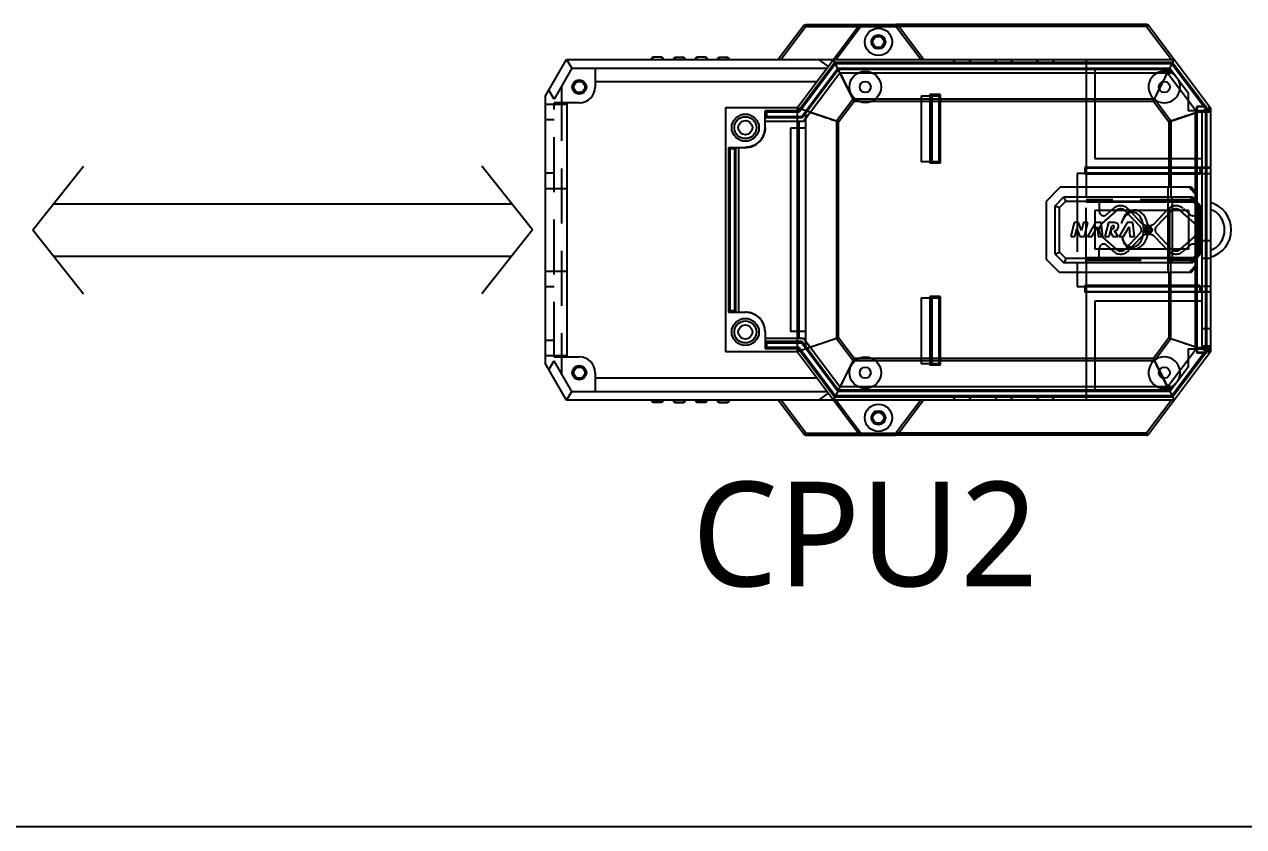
# Model space of a CAD drawing. Header units: millimetres. Extents: x -86 to 11742, y 5229 to 11464.
# Drawn here: x 1161.93 to 1189.65, y 5477.22 to 5495.48 of the extents above; entities that cross this region are included whole.
import ezdxf
from ezdxf.enums import TextEntityAlignment as Align

# ---------------------------------------------------------------- set-up
doc = ezdxf.new("R2010")
doc.units = ezdxf.units.MM
doc.header["$LTSCALE"] = 5
doc.linetypes.add('DASHED', pattern=[0.75, 0.5, -0.25])
doc.linetypes.add('HIDDEN', pattern=[0.375, 0.25, -0.125])
doc.layers.get('0').update_dxf_attribs({"linetype": 'CONTINUOUS'})
doc.layers.add('AUTO', color=7, linetype='CONTINUOUS')
doc.layers.add('DEFAULT_2', color=8, linetype='HIDDEN')
doc.styles.add('QQ', font='MALGUN.TTF.TTF')

msp = doc.modelspace()

# ---------------------------------------------------------------- linework, layer by layer
at = {"color": 7, "linetype": 'Continuous'}
for p, q in [((1179.656, 5495.458), (1179.071, 5494.678)), ((1179.696, 5495.428), (1179.134, 5494.678)), ((1179.656, 5495.458), (1179.696, 5495.478)), ((1179.656, 5495.458), (1179.696, 5495.428)), ((1179.696, 5495.478), (1181.745, 5495.478)), ((1179.696, 5495.428), (1179.696, 5495.478)), ((1179.696, 5495.428), (1181.745, 5495.428)), ((1181.745, 5495.478), (1181.785, 5495.458)), ((1181.745, 5495.478), (1181.745, 5495.428)), ((1181.745, 5495.428), (1181.785, 5495.458)), ((1182.308, 5494.678), (1181.745, 5495.428)), ((1182.37, 5494.678), (1181.785, 5495.458)), ((1173.771, 5493.834), (1174.258, 5494.678)), ((1174.258, 5494.678), (1182.37, 5494.678)), ((1174.258, 5494.678), (1174.374, 5494.478)), ((1176.221, 5494.729), (1176.171, 5494.679)), ((1176.421, 5494.729), (1176.221, 5494.729)), ((1176.221, 5494.679), (1176.221, 5494.729)), ((1176.471, 5494.679), (1176.421, 5494.729)), ((1176.421, 5494.729), (1176.421, 5494.679)), ((1176.671, 5494.679), (1176.721, 5494.729)), ((1176.721, 5494.729), (1176.721, 5494.678)), ((1176.721, 5494.729), (1176.921, 5494.729)), ((1176.921, 5494.729), (1176.971, 5494.679)), ((1176.921, 5494.678), (1176.921, 5494.729)), ((1177.221, 5494.729), (1177.171, 5494.679)), ((1177.221, 5494.679), (1177.221, 5494.729)), ((1177.421, 5494.729), (1177.221, 5494.729)), ((1177.471, 5494.679), (1177.421, 5494.729)), ((1177.421, 5494.729), (1177.421, 5494.679)), ((1177.671, 5494.679), (1177.721, 5494.729)), ((1177.721, 5494.729), (1177.921, 5494.729)), ((1177.721, 5494.729), (1177.721, 5494.678)), ((1177.921, 5494.729), (1177.971, 5494.679)), ((1177.921, 5494.678), (1177.921, 5494.729)), ((1179.988, 5494.678), (1180.201, 5494.518)), ((1174.374, 5494.478), (1173.971, 5493.78)), ((1174.374, 5494.478), (1180.171, 5494.478)), ((1179.496, 5493.578), (1180.201, 5494.518)), ((1173.971, 5493.78), (1173.856, 5493.98)), ((1174.906, 5494.178), (1179.946, 5494.178)), ((1174.906, 5494.178), (1174.906, 5494.053)), ((1173.771, 5493.834), (1173.771, 5487.773)), ((1174.271, 5487.913), (1174.271, 5493.693)), ((1174.546, 5493.693), (1174.271, 5493.693)), ((1179.496, 5493.578), (1179.496, 5488.029)), ((1185.867, 5492.088), (1185.867, 5491.553)), ((1186.067, 5492.088), (1185.867, 5492.088)), ((1188.897, 5492.203), (1186.067, 5492.203)), ((1186.067, 5492.203), (1186.067, 5491.553)), ((1188.897, 5492.203), (1188.897, 5489.403)), ((1185.362, 5491.353), (1185.562, 5491.553)), ((1185.562, 5491.553), (1188.489, 5491.553)), ((1185.604, 5491.453), (1185.562, 5491.553)), ((1188.007, 5491.553), (1188.029, 5491.453)), ((1188.489, 5491.553), (1188.67, 5491.353)), ((1188.489, 5491.553), (1188.494, 5491.453)), ((1188.597, 5491.488), (1188.548, 5491.488)), ((1188.597, 5491.433), (1188.597, 5491.488)), ((1185.362, 5490.253), (1185.362, 5491.353)), ((1185.362, 5491.353), (1185.462, 5491.312)), ((1185.462, 5491.312), (1185.604, 5491.453)), ((1185.462, 5490.295), (1185.462, 5491.312)), ((1185.604, 5491.453), (1188.494, 5491.453)), ((1188.029, 5490.153), (1188.029, 5491.453)), ((1188.494, 5491.453), (1188.622, 5491.312)), ((1188.622, 5491.312), (1188.67, 5491.353)), ((1188.622, 5490.295), (1188.622, 5491.312)), ((1188.67, 5490.253), (1188.67, 5491.353)), ((1185.795, 5490.968), (1185.722, 5490.653)), ((1185.899, 5490.968), (1185.795, 5490.968)), ((1185.967, 5490.789), (1185.899, 5490.968)), ((1186.007, 5490.968), (1185.967, 5490.789)), ((1186.108, 5490.968), (1186.007, 5490.968)), ((1186.035, 5490.653), (1186.108, 5490.968)), ((1186.282, 5490.968), (1186.1, 5490.653)), ((1186.41, 5490.968), (1186.282, 5490.968)), ((1186.448, 5490.653), (1186.41, 5490.968)), ((1186.579, 5490.968), (1186.497, 5490.653)), ((1186.712, 5490.968), (1186.579, 5490.968)), ((1187.003, 5490.968), (1186.818, 5490.653)), ((1187.131, 5490.968), (1187.003, 5490.968)), ((1187.17, 5490.653), (1187.131, 5490.968)), ((1185.722, 5490.653), (1185.814, 5490.653)), ((1185.814, 5490.653), (1185.858, 5490.832)), ((1185.858, 5490.832), (1185.923, 5490.653)), ((1185.923, 5490.653), (1186.035, 5490.653)), ((1186.1, 5490.653), (1186.201, 5490.653)), ((1186.201, 5490.653), (1186.326, 5490.873)), ((1186.326, 5490.873), (1186.345, 5490.653)), ((1186.345, 5490.653), (1186.448, 5490.653)), ((1186.497, 5490.653), (1186.595, 5490.653)), ((1186.595, 5490.653), (1186.655, 5490.895)), ((1186.644, 5490.832), (1186.625, 5490.753)), ((1186.625, 5490.753), (1186.677, 5490.653)), ((1186.677, 5490.653), (1186.797, 5490.653)), ((1186.797, 5490.653), (1186.712, 5490.781)), ((1186.818, 5490.653), (1186.919, 5490.653)), ((1186.919, 5490.653), (1187.047, 5490.873)), ((1187.047, 5490.873), (1187.066, 5490.653)), ((1187.066, 5490.653), (1187.17, 5490.653)), ((1185.362, 5490.253), (1185.462, 5490.295)), ((1185.362, 5490.253), (1185.562, 5490.053)), ((1185.462, 5490.295), (1185.604, 5490.153)), ((1185.604, 5490.153), (1185.562, 5490.053)), ((1188.494, 5490.153), (1185.604, 5490.153)), ((1188.007, 5490.053), (1188.029, 5490.153)), ((1188.489, 5490.053), (1188.67, 5490.253)), ((1188.489, 5490.053), (1188.494, 5490.153)), ((1188.494, 5490.153), (1188.622, 5490.295)), ((1188.543, 5490.113), (1188.597, 5490.113)), ((1188.597, 5490.113), (1188.597, 5490.173)), ((1188.67, 5490.253), (1188.622, 5490.295)), ((1188.489, 5490.053), (1185.562, 5490.053)), ((1185.867, 5490.053), (1185.867, 5489.513)), ((1186.067, 5490.053), (1186.067, 5489.403)), ((1185.867, 5489.513), (1186.067, 5489.513)), ((1186.067, 5489.403), (1188.897, 5489.403)), ((1174.271, 5487.913), (1174.546, 5487.913)), ((1180.201, 5487.088), (1179.496, 5488.029)), ((1174.258, 5486.928), (1173.771, 5487.773)), ((1173.856, 5487.626), (1173.971, 5487.826)), ((1174.374, 5487.128), (1173.971, 5487.826)), ((1174.906, 5487.553), (1174.906, 5487.428)), ((1179.946, 5487.428), (1174.906, 5487.428)), ((1174.258, 5486.928), (1174.374, 5487.128)), ((1174.374, 5487.128), (1180.171, 5487.128)), ((1180.201, 5487.088), (1179.988, 5486.928)), ((1182.37, 5486.928), (1174.258, 5486.928)), ((1176.221, 5486.878), (1176.171, 5486.928)), ((1176.221, 5486.928), (1176.221, 5486.878)), ((1176.421, 5486.878), (1176.221, 5486.878)), ((1176.472, 5486.928), (1176.421, 5486.878)), ((1176.421, 5486.878), (1176.421, 5486.928)), ((1176.671, 5486.928), (1176.721, 5486.878)), ((1176.721, 5486.878), (1176.721, 5486.928)), ((1176.721, 5486.878), (1176.921, 5486.878)), ((1176.921, 5486.878), (1176.971, 5486.928)), ((1176.921, 5486.928), (1176.921, 5486.878)), ((1177.221, 5486.878), (1177.171, 5486.928)), ((1177.221, 5486.928), (1177.221, 5486.878)), ((1177.421, 5486.878), (1177.221, 5486.878)), ((1177.472, 5486.928), (1177.421, 5486.878)), ((1177.421, 5486.878), (1177.421, 5486.928)), ((1177.671, 5486.928), (1177.721, 5486.878)), ((1177.721, 5486.878), (1177.721, 5486.928)), ((1177.721, 5486.878), (1177.921, 5486.878)), ((1177.921, 5486.878), (1177.971, 5486.928)), ((1177.921, 5486.928), (1177.921, 5486.878)), ((1179.656, 5486.148), (1179.071, 5486.928)), ((1179.696, 5486.178), (1179.134, 5486.928)), ((1182.308, 5486.928), (1181.745, 5486.178)), ((1182.37, 5486.928), (1181.785, 5486.148)), ((1179.656, 5486.148), (1179.696, 5486.178)), ((1179.656, 5486.148), (1179.696, 5486.128)), ((1179.696, 5486.178), (1181.745, 5486.178)), ((1179.696, 5486.178), (1179.696, 5486.128)), ((1179.696, 5486.128), (1181.745, 5486.128)), ((1181.745, 5486.128), (1181.745, 5486.178)), ((1181.745, 5486.178), (1181.785, 5486.148)), ((1181.745, 5486.128), (1181.785, 5486.148))]:
    msp.add_line(p, q, dxfattribs=at)
at = {"color": 6, "linetype": 'Continuous'}
for p, q in [((1180.201, 5494.518), (1180.906, 5495.458)), ((1180.946, 5495.428), (1180.384, 5494.678)), ((1180.946, 5495.478), (1180.906, 5495.458)), ((1180.906, 5495.458), (1180.946, 5495.428)), ((1180.946, 5495.478), (1180.946, 5495.428)), ((1187.445, 5495.478), (1181.745, 5495.478)), ((1187.445, 5495.428), (1181.745, 5495.428)), ((1187.485, 5495.458), (1187.445, 5495.478)), ((1187.445, 5495.478), (1187.445, 5495.428)), ((1187.485, 5495.458), (1187.445, 5495.428)), ((1187.445, 5495.428), (1188.008, 5494.678)), ((1187.485, 5495.458), (1188.896, 5493.578)), ((1180.356, 5494.608), (1179.531, 5493.508)), ((1180.371, 5494.578), (1179.546, 5493.478)), ((1180.771, 5493.778), (1180.321, 5494.678)), ((1188.035, 5494.608), (1180.356, 5494.608)), ((1188.02, 5494.578), (1180.371, 5494.578)), ((1182.37, 5494.678), (1188.07, 5494.678)), ((1183.03, 5494.678), (1183.1, 5494.608)), ((1183.464, 5494.678), (1183.394, 5494.608)), ((1183.979, 5494.678), (1184.049, 5494.608)), ((1184.342, 5494.608), (1184.412, 5494.678)), ((1184.928, 5494.678), (1184.998, 5494.608)), ((1185.291, 5494.608), (1185.361, 5494.678)), ((1186.067, 5494.678), (1186.067, 5492.203)), ((1187.62, 5493.778), (1188.07, 5494.678)), ((1188.02, 5494.578), (1188.796, 5493.544)), ((1188.035, 5494.608), (1188.826, 5493.554)), ((1179.596, 5493.378), (1180.421, 5494.478)), ((1180.436, 5494.448), (1179.611, 5493.348)), ((1179.646, 5493.278), (1180.471, 5494.378)), ((1180.421, 5494.478), (1187.97, 5494.478)), ((1187.955, 5494.448), (1180.436, 5494.448)), ((1180.471, 5494.378), (1188.008, 5494.378)), ((1186.267, 5494.478), (1186.267, 5492.423)), ((1187.92, 5494.378), (1188.596, 5493.478)), ((1187.955, 5494.448), (1188.008, 5494.378)), ((1187.97, 5494.478), (1188.386, 5493.924)), ((1180.771, 5493.778), (1180.396, 5493.278)), ((1180.44, 5493.263), (1180.793, 5493.734)), ((1187.62, 5493.778), (1180.771, 5493.778)), ((1180.793, 5493.734), (1187.598, 5493.734)), ((1182.317, 5493.853), (1182.317, 5492.353)), ((1182.317, 5493.853), (1182.717, 5493.853)), ((1182.517, 5493.883), (1182.517, 5492.323)), ((1182.747, 5493.883), (1182.517, 5493.883)), ((1182.567, 5492.353), (1182.567, 5493.853)), ((1182.717, 5493.853), (1182.717, 5492.353)), ((1182.747, 5493.883), (1182.747, 5492.323)), ((1187.598, 5493.734), (1187.951, 5493.263)), ((1187.996, 5493.278), (1187.62, 5493.778)), ((1188.386, 5493.924), (1188.386, 5493.508)), ((1179.496, 5493.578), (1177.871, 5493.578)), ((1177.871, 5493.578), (1177.871, 5488.029)), ((1178.771, 5493.128), (1178.771, 5493.508)), ((1179.531, 5493.508), (1178.771, 5493.508)), ((1178.801, 5493.478), (1178.801, 5493.378)), ((1179.546, 5493.478), (1178.801, 5493.478)), ((1180.396, 5493.278), (1179.496, 5493.578)), ((1179.696, 5488.095), (1179.696, 5493.511)), ((1187.996, 5493.278), (1188.896, 5493.578)), ((1188.896, 5493.508), (1188.386, 5493.508)), ((1188.546, 5493.478), (1188.546, 5488.129)), ((1188.896, 5493.478), (1188.546, 5493.478)), ((1188.586, 5493.508), (1188.586, 5493.608)), ((1188.806, 5493.608), (1188.586, 5493.608)), ((1188.596, 5488.009), (1188.596, 5493.598)), ((1188.796, 5493.598), (1188.596, 5493.598)), ((1188.696, 5493.508), (1188.696, 5488.099)), ((1188.782, 5493.508), (1188.782, 5488.099)), ((1188.796, 5493.478), (1188.796, 5493.598)), ((1188.802, 5493.478), (1188.802, 5488.129)), ((1188.806, 5493.508), (1188.806, 5493.608)), ((1188.826, 5493.554), (1188.826, 5493.478)), ((1188.856, 5493.631), (1188.856, 5493.508)), ((1188.896, 5493.578), (1188.896, 5488.029)), ((1179.596, 5493.378), (1178.771, 5493.378)), ((1179.611, 5493.348), (1178.771, 5493.348)), ((1178.771, 5493.278), (1179.646, 5493.278)), ((1179.54, 5493.278), (1179.54, 5488.329)), ((1180.396, 5493.278), (1180.396, 5488.329)), ((1180.44, 5488.344), (1180.44, 5493.263)), ((1187.951, 5493.263), (1187.951, 5491.771)), ((1187.996, 5493.278), (1187.996, 5491.553)), ((1179.346, 5493.118), (1179.346, 5488.488)), ((1179.696, 5493.118), (1179.346, 5493.118)), ((1177.941, 5492.678), (1177.941, 5488.929)), ((1177.941, 5492.678), (1178.321, 5492.678)), ((1177.971, 5492.648), (1177.971, 5488.959)), ((1178.071, 5492.648), (1177.971, 5492.648)), ((1178.071, 5492.678), (1178.071, 5488.929)), ((1178.101, 5492.678), (1178.101, 5488.929)), ((1178.171, 5488.929), (1178.171, 5492.678)), ((1182.717, 5492.353), (1182.317, 5492.353)), ((1182.747, 5492.323), (1182.517, 5492.323)), ((1186.267, 5492.423), (1188.696, 5492.423)), ((1188.896, 5492.223), (1186.037, 5492.223)), ((1186.037, 5492.223), (1186.037, 5492.068)), ((1188.651, 5492.068), (1186.037, 5492.068)), ((1186.067, 5492.098), (1188.651, 5492.098)), ((1188.651, 5492.223), (1188.651, 5492.068)), ((1185.482, 5491.771), (1185.162, 5491.451)), ((1188.456, 5491.771), (1185.482, 5491.771)), ((1187.929, 5491.771), (1187.929, 5489.836)), ((1188.596, 5491.57), (1188.413, 5491.771)), ((1188.596, 5491.616), (1188.456, 5491.771)), ((1188.468, 5491.553), (1188.649, 5491.353)), ((1185.162, 5491.451), (1185.162, 5490.136)), ((1186.067, 5491.441), (1188.596, 5491.441)), ((1188.396, 5491.241), (1186.267, 5491.241)), ((1186.267, 5491.241), (1186.267, 5490.366)), ((1188.396, 5491.241), (1188.396, 5490.366)), ((1188.649, 5490.253), (1188.649, 5491.353)), ((1188.896, 5490.553), (1188.696, 5490.553)), ((1185.465, 5489.836), (1185.162, 5490.139)), ((1185.162, 5490.136), (1185.462, 5489.836)), ((1188.596, 5490.166), (1186.067, 5490.166)), ((1188.396, 5490.366), (1186.267, 5490.366)), ((1188.468, 5490.053), (1188.649, 5490.253)), ((1188.896, 5490.153), (1188.696, 5490.153)), ((1188.456, 5489.836), (1185.462, 5489.836)), ((1187.951, 5489.836), (1187.951, 5488.344)), ((1187.996, 5488.329), (1187.996, 5490.053)), ((1188.413, 5489.836), (1188.596, 5490.037)), ((1188.596, 5489.99), (1188.456, 5489.836)), ((1182.517, 5489.283), (1182.517, 5487.723)), ((1182.747, 5489.283), (1182.517, 5489.283)), ((1182.747, 5489.283), (1182.747, 5487.723)), ((1188.651, 5489.538), (1186.037, 5489.538)), ((1186.037, 5489.538), (1186.037, 5489.383)), ((1188.896, 5489.383), (1186.037, 5489.383)), ((1188.651, 5489.503), (1186.067, 5489.503)), ((1186.067, 5489.403), (1186.067, 5486.928)), ((1188.651, 5489.538), (1188.651, 5489.383)), ((1182.317, 5489.253), (1182.317, 5487.753)), ((1182.317, 5489.253), (1182.717, 5489.253)), ((1182.567, 5487.753), (1182.567, 5489.253)), ((1182.717, 5489.253), (1182.717, 5487.753)), ((1186.267, 5489.183), (1186.267, 5487.128)), ((1188.696, 5489.183), (1186.267, 5489.183)), ((1177.941, 5488.929), (1178.321, 5488.929)), ((1178.071, 5488.959), (1177.971, 5488.959)), ((1178.771, 5488.479), (1178.771, 5488.099)), ((1179.696, 5488.488), (1179.346, 5488.488)), ((1188.896, 5488.553), (1188.696, 5488.553)), ((1179.646, 5488.329), (1178.771, 5488.329)), ((1179.611, 5488.259), (1178.771, 5488.259)), ((1178.771, 5488.229), (1179.596, 5488.229)), ((1178.801, 5488.229), (1178.801, 5488.129)), ((1180.396, 5488.329), (1179.496, 5488.029)), ((1180.421, 5487.128), (1179.596, 5488.229)), ((1179.611, 5488.259), (1180.436, 5487.158)), ((1180.471, 5487.228), (1179.646, 5488.329)), ((1180.396, 5488.329), (1180.771, 5487.828)), ((1180.793, 5487.873), (1180.44, 5488.344)), ((1187.951, 5488.344), (1187.598, 5487.873)), ((1187.62, 5487.828), (1187.996, 5488.329)), ((1187.996, 5488.329), (1188.896, 5488.029)), ((1179.496, 5488.029), (1177.871, 5488.029)), ((1179.531, 5488.099), (1178.771, 5488.099)), ((1179.546, 5488.129), (1178.801, 5488.129)), ((1179.531, 5488.099), (1180.356, 5486.998)), ((1179.546, 5488.129), (1180.371, 5487.028)), ((1188.896, 5488.029), (1187.485, 5486.148)), ((1187.92, 5487.228), (1188.596, 5488.129)), ((1188.796, 5488.062), (1188.02, 5487.028)), ((1188.826, 5488.052), (1188.035, 5486.998)), ((1188.386, 5488.099), (1188.896, 5488.099)), ((1188.386, 5488.099), (1188.386, 5487.682)), ((1188.546, 5488.129), (1188.896, 5488.129)), ((1188.586, 5488.099), (1188.586, 5487.999)), ((1188.806, 5487.999), (1188.586, 5487.999)), ((1188.796, 5488.009), (1188.596, 5488.009)), ((1188.896, 5488.153), (1188.696, 5488.153)), ((1188.796, 5488.009), (1188.796, 5488.129)), ((1188.806, 5488.099), (1188.806, 5487.999)), ((1188.826, 5488.129), (1188.826, 5488.052)), ((1188.856, 5488.099), (1188.856, 5487.975)), ((1180.771, 5487.828), (1180.321, 5486.928)), ((1180.771, 5487.828), (1187.62, 5487.828)), ((1187.598, 5487.873), (1180.793, 5487.873)), ((1182.717, 5487.753), (1182.317, 5487.753)), ((1182.747, 5487.723), (1182.517, 5487.723)), ((1187.62, 5487.828), (1188.07, 5486.928)), ((1188.386, 5487.682), (1187.97, 5487.128)), ((1180.906, 5486.148), (1180.201, 5487.088)), ((1187.97, 5487.128), (1180.421, 5487.128)), ((1187.955, 5487.158), (1180.436, 5487.158)), ((1188.008, 5487.228), (1180.471, 5487.228)), ((1188.008, 5487.228), (1187.955, 5487.158)), ((1188.035, 5486.998), (1180.356, 5486.998)), ((1188.02, 5487.028), (1180.371, 5487.028)), ((1180.384, 5486.928), (1180.946, 5486.178)), ((1188.07, 5486.928), (1182.37, 5486.928)), ((1183.1, 5486.998), (1183.03, 5486.928)), ((1183.464, 5486.928), (1183.394, 5486.998)), ((1184.049, 5486.998), (1183.979, 5486.928)), ((1184.412, 5486.928), (1184.342, 5486.998)), ((1184.998, 5486.998), (1184.928, 5486.928)), ((1185.361, 5486.928), (1185.291, 5486.998)), ((1188.008, 5486.928), (1187.445, 5486.178)), ((1180.946, 5486.178), (1180.906, 5486.148)), ((1180.946, 5486.178), (1180.946, 5486.128)), ((1187.445, 5486.178), (1181.745, 5486.178)), ((1187.445, 5486.128), (1181.745, 5486.128)), ((1187.445, 5486.178), (1187.445, 5486.128)), ((1187.485, 5486.148), (1187.445, 5486.178))]:
    msp.add_line(p, q, dxfattribs=at)
for centre, radius in [((1181.346, 5495.078), 0.31), ((1181.346, 5495.078), 0.16), ((1181.046, 5494.053), 0.36), ((1181.046, 5494.053), 0.125), ((1187.846, 5494.053), 0.125), ((1178.321, 5493.128), 0.31), ((1178.321, 5493.128), 0.25), ((1178.321, 5493.128), 0.16), ((1187.482, 5490.801), 0.085), ((1178.321, 5488.479), 0.31), ((1178.321, 5488.479), 0.25), ((1178.321, 5488.479), 0.16), ((1181.046, 5487.553), 0.36), ((1181.046, 5487.553), 0.125), ((1187.846, 5487.553), 0.125), ((1181.346, 5486.528), 0.31), ((1181.346, 5486.528), 0.16)]:
    msp.add_circle(centre, radius, dxfattribs=at)
at = {"color": 7, "linetype": 'Continuous'}
for centre, radius in [((1181.346, 5495.078), 0.125), ((1174.546, 5494.053), 0.16), ((1174.546, 5494.053), 0.125), ((1174.546, 5487.553), 0.16), ((1174.546, 5487.553), 0.125), ((1181.346, 5486.528), 0.125)]:
    msp.add_circle(centre, radius, dxfattribs=at)
at = {"color": 6, "linetype": 'Continuous'}
for centre, start, end in [((1187.846, 5494.053), 46.8692, 26.8826), ((1187.846, 5487.553), 333.1174, 313.1308)]:
    msp.add_arc(centre, 0.36, start, end, dxfattribs=at)
at = {"color": 7, "linetype": 'Continuous'}
for centre, radius, start, end in [((1174.546, 5494.053), 0.36, 270, 0), ((1188.718, 5490.803), 0.65, 286.0518, 73.9482), ((1188.718, 5490.803), 0.5, 291.0669, 68.9331), ((1174.546, 5487.553), 0.36, 0, 90)]:
    msp.add_arc(centre, radius, start, end, dxfattribs=at)
at = {"color": 2, "linetype": 'Continuous'}
for centre, start, end in [((1178.321, 5493.128), 270, 0), ((1178.321, 5488.479), 0, 90)]:
    msp.add_arc(centre, 0.45, start, end, dxfattribs=at)
at = {"color": 6, "linetype": 'Continuous'}
for points in [[(1180.471, 5494.378), (1180.582, 5494.157), (1180.689, 5493.942), (1180.793, 5493.734)], [(1187.598, 5493.734), (1187.702, 5493.941), (1187.809, 5494.156), (1187.92, 5494.378)], [(1179.646, 5493.278), (1179.696, 5493.345), (1179.746, 5493.411), (1179.796, 5493.478)], [(1179.796, 5493.478), (1180.016, 5493.404), (1180.231, 5493.333), (1180.44, 5493.263)], [(1188.596, 5493.478), (1188.376, 5493.404), (1188.161, 5493.333), (1187.951, 5493.263)], [(1179.796, 5488.129), (1179.746, 5488.195), (1179.696, 5488.262), (1179.646, 5488.329)], [(1180.44, 5488.344), (1180.231, 5488.274), (1180.016, 5488.202), (1179.796, 5488.129)], [(1187.951, 5488.344), (1188.16, 5488.274), (1188.375, 5488.202), (1188.596, 5488.129)], [(1180.793, 5487.873), (1180.69, 5487.665), (1180.582, 5487.45), (1180.471, 5487.228)], [(1187.92, 5487.228), (1187.809, 5487.449), (1187.702, 5487.664), (1187.598, 5487.873)], [(1180.906, 5486.148), (1180.91, 5486.146), (1180.913, 5486.144), (1180.916, 5486.142), (1180.918, 5486.14), (1180.921, 5486.139), (1180.923, 5486.137), (1180.924, 5486.136), (1180.926, 5486.134), (1180.928, 5486.134), (1180.93, 5486.134), (1180.931, 5486.135), (1180.933, 5486.135), (1180.936, 5486.134), (1180.94, 5486.132), (1180.943, 5486.131), (1180.946, 5486.128)], [(1180.946, 5486.128), (1180.943, 5486.13), (1180.939, 5486.131), (1180.936, 5486.132), (1180.933, 5486.133), (1180.93, 5486.134), (1180.928, 5486.134), (1180.926, 5486.135), (1180.924, 5486.136), (1180.922, 5486.137), (1180.921, 5486.138), (1180.921, 5486.14), (1180.92, 5486.142), (1180.917, 5486.144), (1180.914, 5486.145), (1180.91, 5486.147), (1180.906, 5486.148)], [(1187.485, 5486.148), (1187.481, 5486.146), (1187.478, 5486.144), (1187.475, 5486.142), (1187.473, 5486.14), (1187.471, 5486.139), (1187.469, 5486.137), (1187.467, 5486.136), (1187.465, 5486.134), (1187.463, 5486.134), (1187.462, 5486.134), (1187.46, 5486.135), (1187.458, 5486.135), (1187.455, 5486.134), (1187.452, 5486.132), (1187.448, 5486.131), (1187.445, 5486.128)], [(1187.445, 5486.128), (1187.449, 5486.13), (1187.452, 5486.131), (1187.455, 5486.132), (1187.458, 5486.133), (1187.461, 5486.134), (1187.463, 5486.134), (1187.466, 5486.135), (1187.468, 5486.136), (1187.469, 5486.137), (1187.47, 5486.138), (1187.47, 5486.14), (1187.472, 5486.142), (1187.474, 5486.144), (1187.477, 5486.145), (1187.481, 5486.147), (1187.485, 5486.148)]]:
    msp.add_spline(points, degree=3, dxfattribs=at)
at = {"color": 2, "linetype": 'Continuous'}
for points in [[(1178.321, 5492.678), (1178.418, 5492.688), (1178.515, 5492.721), (1178.601, 5492.775), (1178.672, 5492.846), (1178.726, 5492.932), (1178.761, 5493.03), (1178.771, 5493.128)], [(1178.771, 5493.128), (1178.763, 5493.042), (1178.737, 5492.955), (1178.696, 5492.878), (1178.64, 5492.809)], [(1178.64, 5492.809), (1178.571, 5492.753), (1178.493, 5492.712), (1178.407, 5492.686), (1178.321, 5492.678)], [(1178.771, 5488.479), (1178.761, 5488.575), (1178.728, 5488.672), (1178.674, 5488.758), (1178.603, 5488.829), (1178.517, 5488.884), (1178.419, 5488.918), (1178.321, 5488.929)]]:
    msp.add_spline(points, degree=3, dxfattribs=at)
at = {"color": 7, "linetype": 'Continuous'}
for points in [[(1187.464, 5490.948), (1187.452, 5490.991), (1187.39, 5491.119), (1187.296, 5491.212), (1187.18, 5491.251), (1187.055, 5491.222), (1186.941, 5491.118), (1186.865, 5490.944)], [(1186.712, 5490.781), (1186.771, 5490.805), (1186.804, 5490.868), (1186.798, 5490.935), (1186.712, 5490.968)], [(1187.341, 5491.016), (1187.254, 5491.15), (1187.163, 5491.198), (1187.058, 5491.188), (1186.952, 5491.106), (1186.865, 5490.944)], [(1186.881, 5490.644), (1186.911, 5490.562), (1186.965, 5490.487), (1187.035, 5490.434), (1187.114, 5490.413), (1187.194, 5490.428), (1187.267, 5490.481), (1187.325, 5490.567), (1187.364, 5490.679), (1187.364, 5490.939), (1187.341, 5491.016)], [(1186.881, 5490.644), (1186.916, 5490.532), (1186.98, 5490.442), (1187.068, 5490.386), (1187.167, 5490.37), (1187.268, 5490.395), (1187.358, 5490.463), (1187.428, 5490.566), (1187.47, 5490.698), (1187.479, 5490.844), (1187.464, 5490.948)], [(1186.644, 5490.832), (1186.666, 5490.832), (1186.676, 5490.834), (1186.684, 5490.836), (1186.692, 5490.839), (1186.703, 5490.849), (1186.709, 5490.862), (1186.71, 5490.875), (1186.706, 5490.886), (1186.701, 5490.891), (1186.693, 5490.893), (1186.681, 5490.895), (1186.655, 5490.895)]]:
    msp.add_spline(points, degree=3, dxfattribs=at)
at = {"layer": 'AUTO'}
for p, q in [((1162.122, 5490.801), (1163.275, 5492.253)), ((1173.481, 5490.801), (1172.327, 5492.253)), ((1162.596, 5491.398), (1173.006, 5491.398)), ((1162.122, 5490.801), (1163.275, 5489.349)), ((1173.481, 5490.801), (1172.327, 5489.349)), ((1162.596, 5490.203), (1173.006, 5490.203)), ((1139.925, 5477.224), (1238.903, 5477.224))]:
    msp.add_line(p, q, dxfattribs=at)
at = {"layer": 'DEFAULT_2', "color": 8, "linetype": 'HIDDEN'}
for p, q in [((1176.671, 5494.679), (1176.671, 5494.678)), ((1176.971, 5494.679), (1176.972, 5494.678)), ((1177.671, 5494.679), (1177.671, 5494.678)), ((1177.971, 5494.679), (1177.972, 5494.678)), ((1174.906, 5494.478), (1174.906, 5494.178)), ((1174.141, 5494.075), (1174.141, 5487.531)), ((1173.771, 5493.663), (1174.271, 5493.663)), ((1173.971, 5487.913), (1173.971, 5493.693)), ((1174.271, 5493.693), (1173.971, 5493.693)), ((1173.771, 5493.313), (1173.971, 5493.313)), ((1173.971, 5492.093), (1173.771, 5492.093)), ((1186.067, 5492.088), (1188.897, 5492.088)), ((1173.771, 5491.743), (1174.271, 5491.743)), ((1185.867, 5491.553), (1185.867, 5490.053)), ((1186.067, 5490.053), (1186.067, 5491.553)), ((1188.548, 5491.488), (1186.067, 5491.488)), ((1186.367, 5491.488), (1186.367, 5491.225)), ((1187.974, 5490.053), (1187.974, 5491.553)), ((1188.426, 5491.553), (1188.607, 5491.353)), ((1186.753, 5491.239), (1186.436, 5490.955)), ((1186.533, 5491.15), (1186.685, 5491.286)), ((1187.302, 5490.869), (1186.962, 5491.23)), ((1187.034, 5491.271), (1187.323, 5490.964)), ((1187.641, 5490.964), (1187.93, 5491.271)), ((1188.002, 5491.23), (1187.662, 5490.869)), ((1188.529, 5490.955), (1188.211, 5491.239)), ((1188.279, 5491.286), (1188.431, 5491.15)), ((1188.597, 5490.173), (1188.597, 5491.433)), ((1188.607, 5490.253), (1188.607, 5491.353)), ((1188.67, 5491.353), (1188.607, 5491.353)), ((1186.962, 5490.371), (1187.302, 5490.732)), ((1187.469, 5490.901), (1187.496, 5490.901)), ((1187.469, 5490.701), (1187.496, 5490.701)), ((1187.662, 5490.732), (1188.002, 5490.371)), ((1186.367, 5490.113), (1186.367, 5490.377)), ((1186.436, 5490.646), (1186.753, 5490.362)), ((1186.533, 5490.451), (1186.685, 5490.316)), ((1187.034, 5490.33), (1187.323, 5490.638)), ((1187.641, 5490.638), (1187.93, 5490.33)), ((1188.211, 5490.362), (1188.529, 5490.646)), ((1188.279, 5490.316), (1188.431, 5490.451)), ((1186.067, 5490.113), (1188.543, 5490.113)), ((1188.607, 5490.253), (1188.426, 5490.053)), ((1188.607, 5490.253), (1188.67, 5490.253)), ((1173.771, 5489.863), (1174.271, 5489.863)), ((1173.771, 5489.513), (1173.971, 5489.513)), ((1188.897, 5489.513), (1186.067, 5489.513)), ((1173.771, 5488.293), (1173.971, 5488.293)), ((1173.771, 5487.943), (1174.271, 5487.943)), ((1173.971, 5487.913), (1174.271, 5487.913)), ((1174.906, 5487.428), (1174.906, 5487.128)), ((1176.171, 5486.928), (1176.471, 5486.928)), ((1176.671, 5486.928), (1176.971, 5486.928)), ((1177.171, 5486.928), (1177.471, 5486.928)), ((1177.671, 5486.928), (1177.971, 5486.928))]:
    msp.add_line(p, q, dxfattribs=at)
for radius in [0.075, 0.045]:
    msp.add_circle((1187.482, 5490.801), radius, dxfattribs=at)
for centre, radius, start, end in [((1186.467, 5491.225), 0.1, 180, 311.8603), ((1186.852, 5491.1), 0.25, 43.2421, 131.8603), ((1186.853, 5491.128), 0.15, 43.2421, 131.8603), ((1188.112, 5491.1), 0.25, 48.1397, 136.7579), ((1188.111, 5491.128), 0.15, 48.1397, 136.7579), ((1188.497, 5491.225), 0.1, 228.1397, 0), ((1186.574, 5490.801), 0.207, 131.8603, 228.1397), ((1187.469, 5491.101), 0.2, 223.2421, 270), ((1187.496, 5491.101), 0.2, 270, 316.7579), ((1188.39, 5490.801), 0.207, 311.8603, 48.1397), ((1187.229, 5490.801), 0.1, 316.7579, 43.2421), ((1187.469, 5490.501), 0.2, 90, 136.7579), ((1187.496, 5490.501), 0.2, 43.2421, 90), ((1187.735, 5490.801), 0.1, 136.7579, 223.2421), ((1186.467, 5490.377), 0.1, 48.1397, 180), ((1188.497, 5490.377), 0.1, 0, 131.8603), ((1186.852, 5490.502), 0.25, 228.1397, 316.7579), ((1186.853, 5490.474), 0.15, 228.1397, 316.7579), ((1188.112, 5490.502), 0.25, 223.2421, 311.8603), ((1188.111, 5490.474), 0.15, 223.2421, 311.8603)]:
    msp.add_arc(centre, radius, start, end, dxfattribs=at)
for points in [[(1181.745, 5495.478), (1181.745, 5495.461), (1181.745, 5495.445), (1181.745, 5495.428)], [(1181.745, 5486.128), (1181.745, 5486.145), (1181.745, 5486.162), (1181.745, 5486.178)]]:
    msp.add_spline(points, degree=3, dxfattribs=at)

# ---------------------------------------------------------------- texts
at = {"layer": 'AUTO', "linetype": 'DASHED', "style": 'QQ'}
msp.add_text('CPU2', height=2.3794, dxfattribs=at).set_placement((1181.038, 5483.882), align=Align.MIDDLE_CENTER)

doc.saveas('drawing.dxf')
